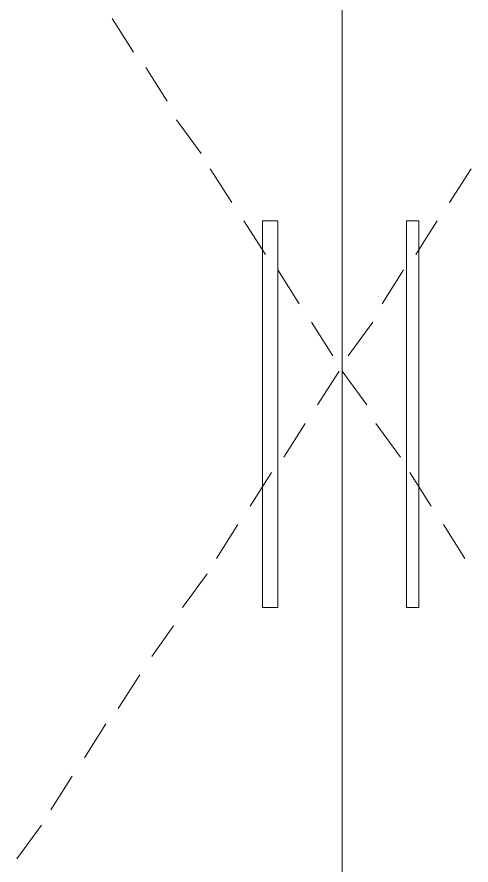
# Model space of a CAD drawing. Header units: millimetres. Extents: x 182 to 575, y -105 to 95.
# Drawn here: x 376.046 to 376.751, y 5.472 to 6.789 of the extents above; entities that cross this region are included whole.
import ezdxf

# ---------------------------------------------------------------- set-up
doc = ezdxf.new("R2010")
doc.units = ezdxf.units.MM
doc.header["$MEASUREMENT"] = 0
doc.layers.add('PDF_Geometry', color=7, linetype='Continuous')

msp = doc.modelspace()

# ---------------------------------------------------------------- linework, layer by layer
at = {"layer": 'PDF_Geometry', "lineweight": 20}
msp.add_lwpolyline([(376.5512, 7.315), (376.5512, 5.1722)], dxfattribs=at)
at = {"layer": 'PDF_Geometry', "lineweight": 13}
for points in [[(376.2274, 6.7341), (376.194, 6.7864)], [(376.2798, 6.6579), (376.2464, 6.7103)], [(376.3321, 6.5769), (376.294, 6.6293)], [(376.3798, 6.5007), (376.3464, 6.5531)], [(376.7179, 6.5007), (376.7512, 6.5531)], [(376.4321, 6.4198), (376.3988, 6.4722)], [(376.6655, 6.4198), (376.6988, 6.4722)], [(376.4845, 6.3436), (376.4512, 6.396)], [(376.6131, 6.3436), (376.6464, 6.396)], [(376.5369, 6.2626), (376.5036, 6.315)], [(376.5607, 6.2626), (376.5988, 6.315)], [(376.5131, 6.1864), (376.5464, 6.2388)], [(376.5893, 6.1864), (376.5512, 6.2388)], [(376.4607, 6.1055), (376.494, 6.1579)], [(376.6417, 6.1055), (376.6036, 6.1579)], [(376.4083, 6.0293), (376.4417, 6.0817)], [(376.6893, 6.0293), (376.656, 6.0817)], [(376.356, 5.9483), (376.3893, 6.0007)], [(376.7417, 5.9483), (376.7083, 6.0007)], [(376.3036, 5.8722), (376.3417, 5.9245)], [(376.256, 5.796), (376.2893, 5.8436)], [(376.2036, 5.715), (376.2369, 5.7674)], [(376.1512, 5.6388), (376.1845, 5.6912)], [(376.0988, 5.5579), (376.1321, 5.6103)], [(376.0464, 5.4817), (376.0845, 5.5341)]]:
    msp.add_lwpolyline(points, dxfattribs=at)
for points in [[(376.4512, 6.4722), (376.4512, 5.8722), (376.4274, 5.8722), (376.4274, 6.4722)], [(376.6512, 6.4722), (376.6512, 5.8722), (376.6702, 5.8722), (376.6702, 6.4722)]]:
    msp.add_lwpolyline(points, close=True, dxfattribs=at)

doc.saveas('drawing.dxf')
